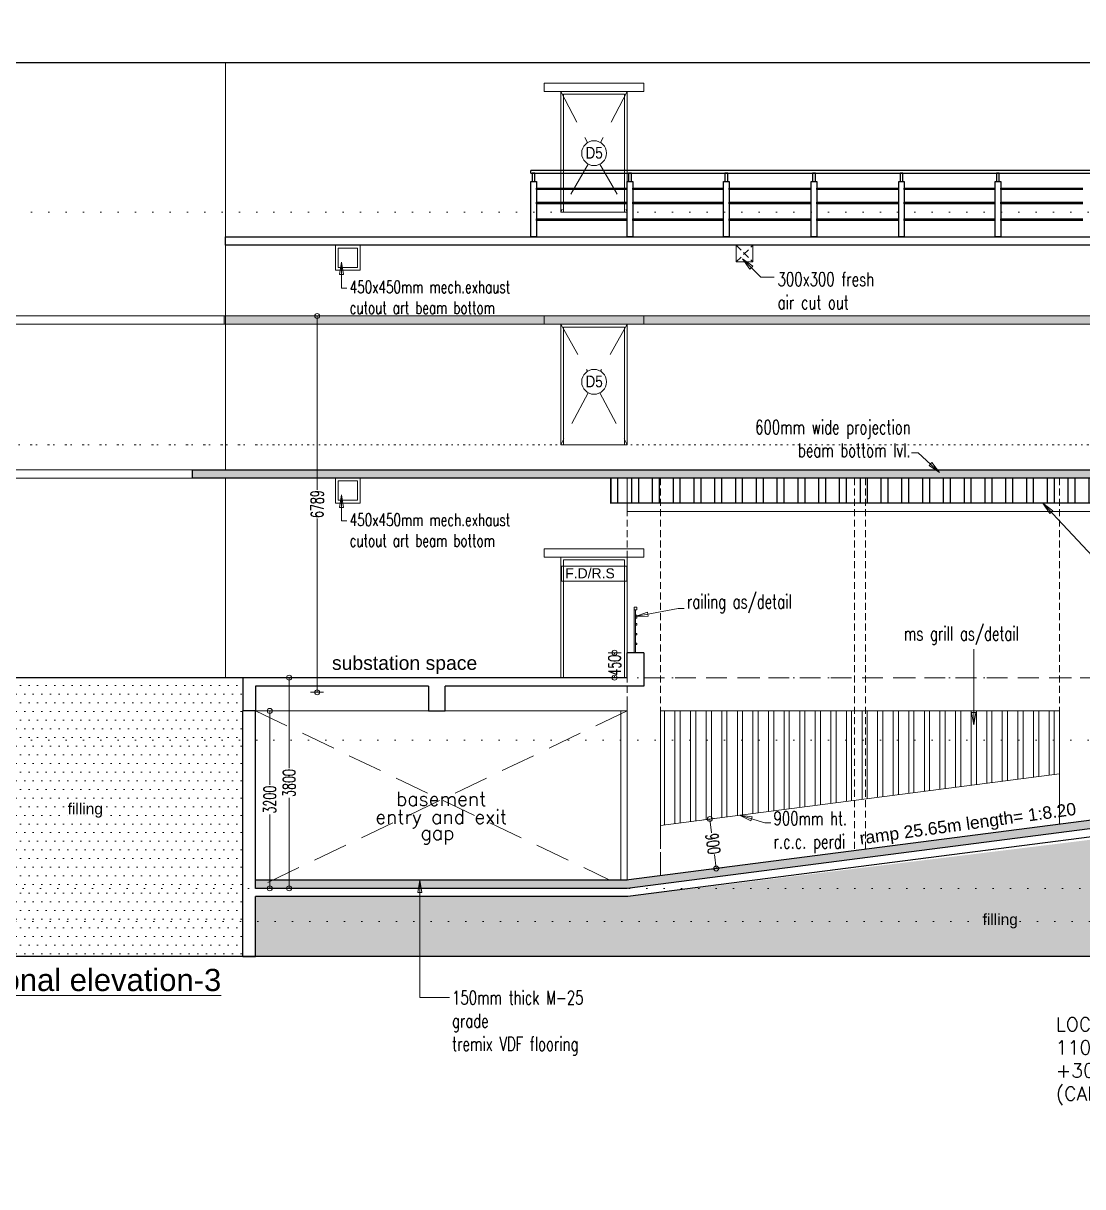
# Model space of a CAD drawing. Header units: inches. Extents: x 148614 to 294443, y 4730 to 138360.
# Drawn here: x 197249 to 216367, y 30347 to 51334 of the extents above; entities that cross this region are included whole.
import ezdxf
from ezdxf.enums import TextEntityAlignment as Align

# ---------------------------------------------------------------- set-up
doc = ezdxf.new("R2010")
doc.units = ezdxf.units.IN
doc.header["$MEASUREMENT"] = 0
for name, pattern in [('( Hidden )', [0.375, 0.25, -0.125]), ('DOT2', [0.125, 0, -0.125]), ('HIDDEN', [0.375, 0.25, -0.125]), ('HIDDEN2', [0.1875, 0.125, -0.0625])]:
    doc.linetypes.add(name, pattern=pattern)
doc.layers.get('DEFPOINTS').update_dxf_attribs({"color": 40, "lineweight": 15})
for name, color, linetype, lineweight in [('00_electrical', 7, 'Continuous', 13), ('BEAM IN MS', 32, 'Continuous', 15), ('description text', 34, 'Continuous', 15), ('dim inside', 5, 'Continuous', 15), ('door window text', 242, 'Continuous', 13), ('dotted beams slab', 1, 'HIDDEN', 15), ('dotted gen.& dotted windows', 252, 'HIDDEN2', 15), ('fabr ele', 235, 'Continuous', 15), ('hatch-1', 253, 'Continuous', 13), ('Lvl.', 34, 'Continuous', 13), ('PL_TEXT', 7, 'Continuous', 13), ('r.c.c', 1, 'Continuous', 30), ('refrence', 5, 'DOT2', 15), ('REMARKS', 170, 'Continuous', 13), ('room text', 7, 'Continuous', 13), ('STR', 32, 'Continuous', 25), ('wall cut', 7, 'Continuous', 30), ('wall ele', 7, 'Continuous', 15), ('windows', 34, 'Continuous', 15)]:
    doc.layers.add(name, color=color, linetype=linetype, lineweight=lineweight)
for name, color, linetype in [('DEVELOPER', 10, 'Continuous'), ('DIM 02 DMART', 8, 'Continuous'), ('SDA_RAILING', 8, 'FENCELINE1')]:
    doc.layers.add(name, color=color, linetype=linetype)
doc.styles.add('AR', font='arial.ttf')
doc.styles.add('ARIAL', font='arial.ttf')
doc.styles.add('dim center', font='arial.ttf', dxfattribs={"height": 250})
doc.styles.add('dim detail', font='simplex.shx', dxfattribs={"width": 0.65})
doc.styles.add('dim inside', font='simplex.shx', dxfattribs={"width": 0.7, "height": 100})
doc.styles.add('opning tag', font='ARIALN.TTF', dxfattribs={"height": 175})
doc.styles.add('Romans', font='simplex.shx')
doc.styles.add('room text', font='arial.ttf', dxfattribs={"height": 150})
doc.linetypes.add('FENCELINE1', pattern='A,0.25,-0.1,[133,ltypeshp.shx,S=0.1,R=0,X=-0.1,Y=0],-0.1,1', length=1.45)
doc.dimstyles.new('dim inside', dxfattribs={"dimtxt": 225, "dimasz": 180, "dimexe": 0, "dimexo": 0, "dimgap": 10, "dimtad": 0, "dimdec": 0, "dimzin": 0, "dimdsep": 46, "dimtxsty": 'dim detail', "dimblk": 'SMALL', "dimcen": 0.09, "dimse1": 1, "dimse2": 1, "dimclrd": 256, "dimclrt": 256, "dimadec": 0, "dimazin": 0, "dimtfac": 1, "dimtdec": 0, "dimtofl": 0, "dimtmove": 1, "dimatfit": 3, "dimldrblk": 'SMALL', "dimfxl": 1, "dimtolj": 1, "dimtzin": 0, "dimlwd": -1, "dimarcsym": 2})
pattern_1 = [(0, (-2359365.8, 3178764.65), (78.125, 156.25), [0, -156.25])]

# ---------------------------------------------------------------- blocks, each defined once
blk = doc.blocks.new('_Small')
at = {"color": 0, "linetype": 'ByBlock', "lineweight": -2}
blk.add_line((0, 0.65), (0, -0.65), dxfattribs=at)
blk.add_circle((0, 0), 0.25, dxfattribs=at)
blk = doc.blocks.new('opning tag')
at = {"layer": 'door window text', "linetype": 'Continuous'}
blk.add_circle((0, 0), 132, dxfattribs=at)
at = {"layer": 'door window text', "style": 'opning tag'}
blk.add_attdef('D1', text='', height=125, dxfattribs=at).set_placement((0, -58), align=Align.CENTER)
blk = doc.blocks.new('*D328')
at = {"layer": 'DEFPOINTS', "color": 0}
for p in [(200872, 46054), (202552, 46054), (233815, 39265)]:
    blk.add_point(p, dxfattribs=at)
at = {"layer": 'REMARKS'}
for p, q in [((202552, 46054), (202552, 42920)), ((202552, 39265), (202552, 42399))]:
    blk.add_line(p, q, dxfattribs=at)
at = {"layer": 'REMARKS', "xscale": 180, "yscale": 180, "zscale": 180}
for p, rotation in [((202552, 46054), 90), ((202552, 39265), 270)]:
    blk.add_blockref('_Small', p, dxfattribs=dict(at, rotation=rotation))
at = {"layer": 'REMARKS', "insert": (202552, 42660), "char_height": 225, "attachment_point": 5, "rotation": 90, "style": 'dim detail'}
blk.add_mtext('\\A1;6789', dxfattribs=at)
blk = doc.blocks.new('*D354')
at = {"layer": 'DEFPOINTS', "color": 0}
for p in [(202010, 39529), (202010, 35729), (202046, 35729)]:
    blk.add_point(p, dxfattribs=at)
at = {"layer": 'dim inside', "linetype": 'ByBlock'}
for p, q in [((202046, 39529), (202046, 37897)), ((202046, 35729), (202046, 37362))]:
    blk.add_line(p, q, dxfattribs=at)
at = {"layer": 'dim inside', "xscale": 180, "yscale": 180, "zscale": 180}
for p, rotation in [((202046, 39529), 90), ((202046, 35729), 270)]:
    blk.add_blockref('_Small', p, dxfattribs=dict(at, rotation=rotation))
at = {"layer": 'dim inside', "insert": (202046, 37629), "char_height": 225, "attachment_point": 5, "rotation": 90, "style": 'dim detail'}
blk.add_mtext('\\A1;3800', dxfattribs=at)
blk = doc.blocks.new('*D355')
at = {"layer": 'DEFPOINTS', "color": 0}
for p in [(201637, 38929), (201520, 35729), (201697, 35729)]:
    blk.add_point(p, dxfattribs=at)
at = {"layer": 'dim inside', "linetype": 'ByBlock'}
for p, q in [((201697, 38929), (201697, 37597)), ((201697, 35729), (201697, 37062))]:
    blk.add_line(p, q, dxfattribs=at)
at = {"layer": 'dim inside', "xscale": 180, "yscale": 180, "zscale": 180}
for p, rotation in [((201697, 38929), 90), ((201697, 35729), 270)]:
    blk.add_blockref('_Small', p, dxfattribs=dict(at, rotation=rotation))
at = {"layer": 'dim inside', "insert": (201697, 37329), "char_height": 225, "attachment_point": 5, "rotation": 90, "style": 'dim detail'}
blk.add_mtext('\\A1;3200', dxfattribs=at)
blk = doc.blocks.new('*D369')
at = {"layer": 'DEFPOINTS', "color": 0}
for p in [(207920, 39979), (208147, 39979), (208147, 39529)]:
    blk.add_point(p, dxfattribs=at)
at = {"layer": 'dim inside', "linetype": 'ByBlock'}
for p, q in [((207920, 39979), (207920, 39952)), ((207920, 39529), (207920, 39556))]:
    blk.add_line(p, q, dxfattribs=at)
at = {"layer": 'dim inside', "xscale": 180, "yscale": 180, "zscale": 180}
for p, rotation in [((207920, 39979), 90), ((207920, 39529), 270)]:
    blk.add_blockref('_Small', p, dxfattribs=dict(at, rotation=rotation))
at = {"layer": 'dim inside', "insert": (207920, 39754), "char_height": 225, "attachment_point": 5, "rotation": 90, "style": 'dim detail'}
blk.add_mtext('\\A1;450', dxfattribs=at)
blk = doc.blocks.new('*D367')
at = {"layer": 'DEFPOINTS', "color": 0}
for p in [(208747, 36865), (208862, 35973), (209753, 36087)]:
    blk.add_point(p, dxfattribs=at)
at = {"layer": 'dim inside', "linetype": 'ByBlock'}
for p, q in [((209638, 36980), (209670, 36730)), ((209753, 36087), (209721, 36337))]:
    blk.add_line(p, q, dxfattribs=at)
at = {"layer": 'dim inside', "xscale": 180, "yscale": 180, "zscale": 180}
for p, rotation in [((209638, 36980), 97.34135069113066), ((209753, 36087), 277.3413506911307)]:
    blk.add_blockref('_Small', p, dxfattribs=dict(at, rotation=rotation))
at = {"layer": 'dim inside', "insert": (209696, 36534), "char_height": 225, "attachment_point": 5, "rotation": 277.3414, "style": 'dim detail'}
blk.add_mtext('\\A1;900', dxfattribs=at)

msp = doc.modelspace()

# ---------------------------------------------------------------- hatches: boundary and pattern name
at = {"layer": 'DEVELOPER'}
h = msp.add_hatch(dxfattribs=at)
h.set_pattern_fill('ANSI32', color=256, scale=1000, angle=225, style=0)
h.set_pattern_definition([(270, (539480.3, 37930.3), (375, -9e-14), []), (270, (539355.3, 37805.3), (375, -9e-14), [])])
h.paths.add_polyline_path([(221668.4, 43129.3), (221368.4, 43129.3), (221368.4, 42679.3), (221668.4, 42679.3)])
h.paths.add_polyline_path([(208639.6, 43129.3), (221368.4, 43129.3), (221368.4, 42679.3), (208639.6, 42679.3)])
h.paths.add_polyline_path([(208639.6, 42679.3), (207847.2, 42679.3), (207847.2, 43129.3), (208639.6, 43129.3)])
at = {"layer": 'fabr ele'}
h = msp.add_hatch(dxfattribs=at)
h.set_pattern_fill('ANSI32', color=256, scale=750, angle=45)
h.set_pattern_definition([(90, (-2359365.8, 3178764.65), (-281.25, 0), []), (90, (-2359272.05, 3178858.4), (-281.25, 0), [])])
h.paths.add_polyline_path([(208747.2, 38929.2), (215947.2, 38929.2), (215947.2, 37792.8), (208747.2, 36865.2)])
h.paths.add_polyline_path([(221117.2, 38458.9), (221117.2, 38929.2), (216547.2, 38929.2), (216547.2, 37870.1)])
at = {"layer": 'hatch-1'}
h = msp.add_hatch(dxfattribs=at)
h.set_pattern_fill('DOTS', color=253, scale=2500)
h.set_pattern_definition(pattern_1)
h.paths.add_polyline_path([(194920.2, 39529.2), (201210.8, 39529.2), (201210.8, 34499.2), (194920.2, 34499.2)])
h = msp.add_hatch(dxfattribs=at)
h.set_pattern_fill('AR-CONC', color=253, scale=15)
h.set_pattern_definition([(50, (-2359365.8, 3178764.65), (107.5890274, -9.4128202), [11.25, -123.75]), (355, (-2359365.8, 3178764.65), (-20.8127, 112.82882), [9, -99]), (100.4514445, (-2359356.84, 3178763.87), (86.776327, 103.4159986), [9.5610288, -105.1713168]), (46.1842, (-2359365.8, 3178794.65), (160.0861996, -24.827892), [16.875, -185.625]), (96.6356355, (-2359352.46, 3178792.58), (140.199292, 146.11779), [14.341551, -157.757064]), (351.184164, (-2359365.8, 3178794.65), (140.199292, 146.11779), [13.5, -148.5]), (21, (-2359350.8, 3178787.15), (89.5360578, -60.3928336), [11.25, -123.75]), (326, (-2359350.8, 3178787.15), (36.4972998, 108.7725068), [9, -99]), (71.4514447, (-2359343.34, 3178782.12), (126.0333565, 48.379673), [9.5610285, -105.1713168]), (37.5, (-2359365.804, 3178764.654), (1.8239783, 49.93407807), [0, -97.8, 0, -100.5, 0, -99.375]), (7.5, (-2359365.804, 3178764.654), (39.4604306, 59.1617568), [0, -57.3, 0, -95.55, 0, -37.875]), (327.5, (-2359399.254, 3178764.654), (80.07336543, -3.38323076), [0, -37.5, 0, -117, 0, -155.25]), (317.5, (-2359414.254, 3178764.654), (87.4779254, 15.0157473), [0, -48.75, 0, -77.7, 0, -110.25])])
h.paths.add_polyline_path([(233178.1, 39105.3), (233197.2, 38956.6), (208147.4, 35729.2), (201440.8, 35729.2), (201440.8, 35879.2), (208147.2, 35880.5)])
h = msp.add_hatch(dxfattribs=at)
h.set_pattern_fill('DOTS', color=253, scale=2500)
h.set_pattern_definition(pattern_1)
h.paths.add_polyline_path([(201440.8, 34499.2), (201440.8, 35579.2), (208156.4, 35579.2), (221117.2, 37172.6), (221117.2, 34499.2)])
at = {"layer": 'REMARKS'}
h = msp.add_hatch(color=104, dxfattribs=at)
h.dxf.hatch_style = 1
h.paths.add_polyline_path([(200872.2, 46054.3), (233822.2, 46054.3), (233822.2, 45904.3), (200872.2, 45904.3)])
h = msp.add_hatch(color=104, dxfattribs=at)
h.dxf.hatch_style = 1
h.paths.add_polyline_path([(200297.2, 43279.3), (234397.2, 43279.3), (234397.2, 43129.3), (200297.2, 43129.3)])

# ---------------------------------------------------------------- linework, layer by layer
at = {"layer": '00_electrical'}
for points in [[(202881.4, 47329.3), (203331.4, 47329.3), (203331.4, 46879.3), (202881.4, 46879.3), (202881.4, 47329.3)], [(202881.4, 43129.3), (203331.4, 43129.3), (203331.4, 42679.3), (202881.4, 42679.3), (202881.4, 43129.3)]]:
    msp.add_lwpolyline(points, dxfattribs=at)
for points in [[(202931.4, 47279.3), (203281.4, 47279.3), (203281.4, 46929.3), (202931.4, 46929.3)], [(210414.4, 47329.3), (210114.4, 47329.3), (210114.4, 47029.3), (210414.4, 47029.3)], [(202931.4, 43079.3), (203281.4, 43079.3), (203281.4, 42729.3), (202931.4, 42729.3)]]:
    msp.add_lwpolyline(points, close=True, dxfattribs=at)
at = {"layer": '00_electrical', "linetype": 'HIDDEN2', "ltscale": 1000}
for points in [[(210114.4, 47329.3), (210414.4, 47029.3)], [(210114.4, 47029.3), (210414.4, 47329.3)]]:
    msp.add_lwpolyline(points, dxfattribs=at)
at = {"layer": 'BEAM IN MS', "linetype": '( Hidden )', "lineweight": 0, "ltscale": 500}
for p, q in [((208147.2, 43129.3), (208147.2, 35879.2)), ((208747.2, 43129.3), (208747.2, 35957.8)), ((212247.2, 43129.3), (212247.2, 36408.7)), ((212447.2, 43129.3), (212447.2, 36434.5)), ((215947.2, 43129.3), (215947.2, 36885.4))]:
    msp.add_line(p, q, dxfattribs=at)
at = {"layer": 'BEAM IN MS'}
msp.add_lwpolyline([(221368.4, 42529.3), (208147.2, 42529.3), (208147.2, 43129.3), (221368.4, 43129.3)], close=True, dxfattribs=at)
at = {"layer": 'DEVELOPER', "color": 2}
msp.add_lwpolyline([(193475.2, 50628.8), (217790, 50628.8), (217790, 49716.9), (218192.5, 51334.3), (218192.5, 50628.8), (239427.9, 50628.8)], dxfattribs=at)
at = {"layer": 'DEVELOPER', "const_width": 25}
msp.add_lwpolyline([(207847.2, 43129.3), (221668.4, 43129.3), (221668.4, 42679.3), (207847.2, 42679.3)], close=True, dxfattribs=at)
at = {"layer": 'DIM 02 DMART'}
msp.add_lwpolyline([(193020.9, 50628.8), (248102.5, 50628.8), (248102.5, 15904.2), (193020.9, 15904.2)], close=True, dxfattribs=at)
at = {"layer": 'dotted beams slab', "ltscale": 1500}
for p, q in [((208447.2, 39529.2), (233797.2, 39529.2)), ((208147.2, 35879.2), (208147.2, 39379.2)), ((208747.2, 38929.2), (215947.2, 38929.2)), ((208747.2, 35957.8), (208747.2, 38929.2)), ((215947.2, 36885.4), (215947.2, 38929.2))]:
    msp.add_line(p, q, dxfattribs=at)
at = {"layer": 'dotted gen.& dotted windows', "ltscale": 5000}
for p, q in [((208147.2, 38929.2), (201440.8, 35729.2)), ((201440.8, 38929.2), (207832.9, 35879.2))]:
    msp.add_line(p, q, dxfattribs=at)
for points in [[(206947.2, 50104.3), (207431.4, 49181.9)], [(208147.2, 50104.3), (207664.7, 49184.9)], [(207441.5, 48794.3), (206947.2, 47929.3)], [(207654.5, 48791.6), (208147.2, 47929.3)], [(206947.2, 45904.3), (207431.4, 45056.9)], [(208147.2, 45904.3), (207664.7, 45059.9)], [(207441.5, 44669.3), (206947.2, 43729.3)], [(207654.5, 44666.6), (208147.2, 43729.3)]]:
    msp.add_lwpolyline(points, dxfattribs=at)
at = {"layer": 'fabr ele'}
for p, q in [((208272.2, 39979.2), (208272.2, 40804.2)), ((208297.2, 39979.2), (208297.2, 40754.2))]:
    msp.add_line(p, q, dxfattribs=at)
for points in [[(208272.2, 40804.2), (208322.2, 40804.2), (208322.2, 40754.2), (208272.2, 40754.2)], [(208297.2, 40604.2), (208322.2, 40604.2), (208322.2, 40654.2), (208297.2, 40654.2)], [(208297.2, 40504.2), (208322.2, 40504.2), (208322.2, 40479.2), (208297.2, 40479.2)], [(208297.2, 40329.2), (208322.2, 40329.2), (208322.2, 40304.2), (208297.2, 40304.2)], [(208297.2, 40154.2), (208322.2, 40154.2), (208322.2, 40129.2), (208297.2, 40129.2)]]:
    msp.add_lwpolyline(points, close=True, dxfattribs=at)
at = {"layer": 'r.c.c', "lineweight": 30}
for p, q in [((208447.2, 39979.2), (208147.2, 39979.2)), ((208147.2, 39529.2), (208147.2, 39979.2)), ((208447.2, 39979.2), (208447.2, 39379.2)), ((208147.2, 39529.2), (201210.8, 39529.2)), ((201210.8, 39529.2), (201210.8, 38929.2)), ((201440.8, 39379.2), (201440.8, 38929.2)), ((204562.2, 39379.2), (201440.8, 39379.2)), ((208447.6, 39379.2), (204862.2, 39379.2)), ((201210.8, 34499.2), (201210.8, 38929.2)), ((201440.8, 38929.2), (201210.8, 38929.2)), ((201440.8, 35729.2), (201440.8, 38929.2)), ((208147.2, 35729.2), (201440.8, 35729.2)), ((201440.8, 34499.2), (201440.8, 35579.2))]:
    msp.add_line(p, q, dxfattribs=at)
for points in [[(204562.2, 39379.2), (204562.2, 38929.2), (204862.2, 38929.2), (204862.2, 39379.2)], [(233797.2, 39004.2), (233567.2, 39004.2), (208147.2, 35729.2)], [(221117.2, 37249), (208156.8, 35579.2), (201440.8, 35579.2)], [(201210.8, 34499.2), (201440.8, 34499.2)]]:
    msp.add_lwpolyline(points, dxfattribs=at)
at = {"layer": 'refrence', "color": 5, "ltscale": 2500}
for p, q in [((193020.9, 47929.3), (247299.6, 47929.3)), ((191859.3, 43729.3), (248102.5, 43729.3)), ((193020.9, 43729.3), (247299.6, 43729.3)), ((196759.3, 43729.3), (248102.5, 43729.3)), ((201659.3, 43729.3), (248102.5, 43729.3)), ((206559.3, 43729.3), (248102.5, 43729.3)), ((193020.9, 39529.3), (246012.8, 39529.3)), ((193020.9, 38404.2), (246012.8, 38404.2)), ((194746.6, 35729.2), (247299.6, 35729.2)), ((244934.9, 35129.3), (193020.9, 35129.3))]:
    msp.add_line(p, q, dxfattribs=at)
at = {"layer": 'SDA_RAILING', "linetype": 'Continuous'}
msp.add_line((206408, 48629.3), (206408, 48679.3), dxfattribs=at)
msp.add_line((206408, 48629.3), (206408, 48679.3), dxfattribs=at)
for points in [[(229347.2, 48679.3), (206408, 48679.3)], [(206408, 48629.3), (229347.2, 48629.3)], [(208147.2, 48333.6), (206508, 48333.6), (206508, 48358.6), (208147.2, 48358.6)], [(209886.5, 48333.6), (208247.2, 48333.6), (208247.2, 48358.6), (209886.5, 48358.6)], [(211466.9, 48333.6), (209986.5, 48333.6), (209986.5, 48358.6), (211466.9, 48358.6)], [(213047.2, 48333.6), (211566.9, 48333.6), (211566.9, 48358.6), (213047.2, 48358.6)], [(214786.5, 48333.6), (213147.2, 48333.6), (213147.2, 48358.6), (214786.5, 48358.6)], [(216366.9, 48333.6), (214886.5, 48333.6), (214886.5, 48358.6), (216366.9, 48358.6)], [(208147.2, 48079.3), (206508, 48079.3), (206508, 48104.3), (208147.2, 48104.3)], [(209886.5, 48079.3), (208247.2, 48079.3), (208247.2, 48104.3), (209886.5, 48104.3)], [(211466.9, 48079.3), (209986.5, 48079.3), (209986.5, 48104.3), (211466.9, 48104.3)], [(213047.2, 48079.3), (211566.9, 48079.3), (211566.9, 48104.3), (213047.2, 48104.3)], [(214786.5, 48079.3), (213147.2, 48079.3), (213147.2, 48104.3), (214786.5, 48104.3)], [(216366.9, 48079.3), (214886.5, 48079.3), (214886.5, 48104.3), (216366.9, 48104.3)], [(208147.2, 47779.3), (206508, 47779.3), (206508, 47804.3), (208147.2, 47804.3)], [(209886.5, 47779.3), (208247.2, 47779.3), (208247.2, 47804.3), (209886.5, 47804.3)], [(211466.9, 47779.3), (209986.5, 47779.3), (209986.5, 47804.3), (211466.9, 47804.3)], [(213047.2, 47779.3), (211566.9, 47779.3), (211566.9, 47804.3), (213047.2, 47804.3)], [(214786.5, 47779.3), (213147.2, 47779.3), (213147.2, 47804.3), (214786.5, 47804.3)], [(216366.9, 47779.3), (214886.5, 47779.3), (214886.5, 47804.3), (216366.9, 47804.3)]]:
    msp.add_lwpolyline(points, dxfattribs=at)
for points in [[(206433, 48479.3), (206483, 48479.3), (206483, 48629.3), (206433, 48629.3)], [(206433, 48479.3), (206483, 48479.3), (206483, 48629.3), (206433, 48629.3)], [(208172.2, 48479.3), (208222.2, 48479.3), (208222.2, 48629.3), (208172.2, 48629.3)], [(208172.2, 48479.3), (208222.2, 48479.3), (208222.2, 48629.3), (208172.2, 48629.3)], [(209911.5, 48479.3), (209961.5, 48479.3), (209961.5, 48629.3), (209911.5, 48629.3)], [(209911.5, 48479.3), (209961.5, 48479.3), (209961.5, 48629.3), (209911.5, 48629.3)], [(211491.9, 48479.3), (211541.9, 48479.3), (211541.9, 48629.3), (211491.9, 48629.3)], [(211491.9, 48479.3), (211541.9, 48479.3), (211541.9, 48629.3), (211491.9, 48629.3)], [(213072.2, 48479.3), (213122.2, 48479.3), (213122.2, 48629.3), (213072.2, 48629.3)], [(213072.2, 48479.3), (213122.2, 48479.3), (213122.2, 48629.3), (213072.2, 48629.3)], [(214811.5, 48479.3), (214861.5, 48479.3), (214861.5, 48629.3), (214811.5, 48629.3)], [(214811.5, 48479.3), (214861.5, 48479.3), (214861.5, 48629.3), (214811.5, 48629.3)], [(206508, 47479.3), (206408, 47479.3), (206408, 48479.3), (206508, 48479.3)], [(208247.2, 47479.3), (208147.2, 47479.3), (208147.2, 48479.3), (208247.2, 48479.3)], [(209986.5, 47479.3), (209886.5, 47479.3), (209886.5, 48479.3), (209986.5, 48479.3)], [(211566.9, 47479.3), (211466.9, 47479.3), (211466.9, 48479.3), (211566.9, 48479.3)], [(213147.2, 47479.3), (213047.2, 47479.3), (213047.2, 48479.3), (213147.2, 48479.3)], [(214886.5, 47479.3), (214786.5, 47479.3), (214786.5, 48479.3), (214886.5, 48479.3)]]:
    msp.add_lwpolyline(points, close=True, dxfattribs=at)
at = {"layer": 'STR', "linetype": 'Continuous', "lineweight": 5, "ltscale": 5, "elevation": 22.7}
msp.add_lwpolyline([(206959.8, 41542.8), (208139.1, 41542.8), (208139.1, 41271.3), (206959.8, 41271.3)], close=True, dxfattribs=at)
at = {"layer": 'wall cut'}
for p, q in [((200897.2, 47329.3), (200897.2, 47479.3)), ((200897.2, 47479.3), (233797.2, 47479.3)), ((233797.2, 47329.3), (200897.2, 47329.3)), ((208147.2, 35879.2), (201440.8, 35879.2)), ((221117.2, 34499.2), (194920.2, 34499.2))]:
    msp.add_line(p, q, dxfattribs=at)
for points in [[(200297.2, 43279.3), (234397.2, 43279.3), (234397.2, 43129.3), (234397.2, 43129.3)], [(200297.2, 43279.3), (200297.2, 43129.3)], [(234397.2, 43129.3), (200297.2, 43129.3)], [(200897.2, 43129.3), (200897.2, 43129.3)], [(201210.8, 39529.2), (194920.2, 39529.2)], [(233178.1, 39105.3), (208128.1, 35878)]]:
    msp.add_lwpolyline(points, dxfattribs=at)
at = {"layer": 'wall ele'}
for p, q in [((200897.2, 43279.3), (200897.2, 50628.8)), ((200897.2, 39529.2), (200897.2, 43129.3)), ((208447.2, 39979.2), (208447.2, 39379.2)), ((201210.8, 39529.2), (199997.2, 39529.2)), ((208147.2, 38929.2), (201440.8, 38929.2)), ((208147.2, 38929.2), (208147.2, 35879.2)), ((208747.2, 38929.2), (208747.2, 36865.2)), ((208747.2, 38929.2), (215947.2, 38929.2)), ((215947.2, 38929.2), (215947.2, 37036.6)), ((208747.2, 36109), (208747.2, 36105.2))]:
    msp.add_line(p, q, dxfattribs=at)
at = {"layer": 'wall ele', "color": 252}
msp.add_line((208034.7, 38929.2), (208034.7, 35879.2), dxfattribs=at)
at = {"layer": 'wall ele'}
for points in [[(206646.8, 50104.3), (208447.2, 50104.3), (208447.2, 50254.3), (206946.8, 50254.3), (206646.8, 50254.3), (206646.8, 50104.3)], [(206947.2, 47929.3), (206947.2, 50104.3), (208147.2, 50104.3), (208147.2, 47929.3)], [(206947.2, 47929.3), (208147.2, 47929.3)], [(206647.2, 45904.3), (208447.6, 45904.3), (208447.6, 46054.3), (206947.2, 46054.3), (206647.2, 46054.3), (206647.2, 45904.3)], [(206947.2, 43729.3), (206947.2, 45904.3), (208147.2, 45904.3), (208147.2, 43729.3)], [(206947.2, 43729.3), (208147.2, 43729.3)], [(206647.2, 41704.2), (208447.6, 41704.2), (208447.6, 41854.2), (206947.2, 41854.2), (206647.2, 41854.2), (206647.2, 41704.2)], [(206947.2, 39529.2), (206947.2, 41704.2), (208147.6, 41704.2), (208147.6, 39979.2)], [(215947.2, 37792.8), (208747.2, 36865.2)]]:
    msp.add_lwpolyline(points, dxfattribs=at)
for points in [[(200897.2, 47479.3), (200897.2, 47479.3), (200897.2, 47329.3), (200897.2, 47329.3)], [(200872.2, 46054.3), (233822.2, 46054.3), (233822.2, 45904.3), (200872.2, 45904.3)]]:
    msp.add_lwpolyline(points, close=True, dxfattribs=at)
at = {"layer": 'wall ele', "color": 252}
msp.add_lwpolyline([(200897.2, 46054.3), (197025.2, 46054.3), (197025.2, 45904.3), (200897.2, 45904.3)], close=True, dxfattribs=at)
msp.add_lwpolyline([(200297.2, 43279.3), (196425.2, 43279.3), (196425.2, 43129.3), (200297.2, 43129.3)], dxfattribs=at)
at = {"layer": 'windows'}
for points in [[(206997.2, 47929.3), (206997.2, 50054.3), (208097.2, 50054.3), (208097.2, 47929.3)], [(206997.2, 43729.3), (206997.2, 45854.3), (208097.2, 45854.3), (208097.2, 43729.3)], [(206997.2, 39529.2), (206997.2, 41654.2), (208097.6, 41654.2), (208097.6, 39529.2)]]:
    msp.add_lwpolyline(points, dxfattribs=at)

# ---------------------------------------------------------------- block references
at = {"layer": 'door window text', "xscale": 1.700000000186265, "yscale": 1.700000000186265, "zscale": 1.7}
for p in [(207550.6, 48991.1), (207550.6, 44866.1)]:
    msp.add_blockref('opning tag', p, dxfattribs=at).add_auto_attribs({'D1': 'D5'})

# ---------------------------------------------------------------- texts
at = {"layer": '00_electrical', "attachment_point": 1, "style": 'dim inside'}
for s, insert, char_height, width in [('\\pxql;300x300 fresh\\Pair cut out', (210862.1, 46841.3), 250, 6123.997), ('\\pxql;450x450mm mech.exhaust \\Pcutout art beam bottom', (203140.3, 46690.7), 225, 4407.295), ('\\pxql;450x450mm mech.exhaust \\Pcutout art beam bottom', (203140.3, 42490.8), 225, 4407.295)]:
    msp.add_mtext(s, dxfattribs=dict(at, insert=insert, char_height=char_height, width=width))
at = {"layer": 'description text', "style": 'dim inside'}
for s, p in [('basement', (203975.1, 37219.2)), ('entry and exit', (203601.6, 36894.6)), ('gap', (204417.9, 36604.5))]:
    msp.add_text(s, height=250, dxfattribs=at).set_placement(p)
at = {"layer": 'description text', "char_height": 250, "attachment_point": 1, "style": 'dim inside'}
for s, insert, width in [('\\pxqr;600mm wide projection \\Pbeam bottom lvl.', (207136.6, 44173.3), 6123.997), ('\\pxql;railing as/detail', (209224.9, 41027.6), 2969.259), ('\\pxql;ms grill as/detail', (213138.6, 40452.8), 2969.259), ('\\pxql;900mm ht. \\Pr.c.c. perdi', (210788.1, 37116.5), 2969.259), ('\\pxql;150mm thick M-25 grade \\Ptremix VDF flooring', (204987, 33882.9), 2969.259)]:
    msp.add_mtext(s, dxfattribs=dict(at, insert=insert, width=width))
at = {"layer": 'Lvl.', "char_height": 200, "width": 2814.375, "attachment_point": 1, "style": 'ARIAL'}
for insert in [(198050.7, 37264.1), (214559.6, 35268)]:
    msp.add_mtext('filling', dxfattribs=dict(at, insert=insert))
at = {"layer": 'PL_TEXT', "insert": (215879.6, 33401.4, 0), "char_height": 250, "width": 8917.228, "attachment_point": 1, "style": 'Romans'}
msp.add_mtext('\\pxql;LOCATION OF STORM WATER SUMP-3\\P1100(L)X1100(W)X1200MM(LIQ. DEPTH)\\P+300MM FREE BOARD\\P(CAPACITY:-1450 LTR.)', dxfattribs=at)
at = {"layer": 'room text', "lineweight": 0, "ltscale": 300, "style": 'AR'}
msp.add_text('%%U sectional elevation-3', height=400, dxfattribs=at).set_placement((195572.4, 33876.7))
at = {"layer": 'room text', "lineweight": 0, "ltscale": 300, "insert": (202819.9, 39920.6), "char_height": 250, "width": 5549.698, "attachment_point": 1, "style": 'AR'}
msp.add_mtext('substation space', dxfattribs=at)
at = {"layer": 'room text', "insert": (212365.8, 36452.1), "char_height": 225, "width": 19110.875, "attachment_point": 7, "rotation": 7.83801, "style": 'room text'}
msp.add_mtext('ramp 25.65m length= 1:8.20', dxfattribs=at)
at = {"layer": 'STR', "linetype": 'Continuous', "lineweight": 5, "ltscale": 5, "insert": (207029.1, 41502.2), "char_height": 180, "width": 2292.994, "attachment_point": 1, "style": 'dim center'}
msp.add_mtext('F.D/R.S', dxfattribs=at)

# ---------------------------------------------------------------- dimensions: what is measured, and where the dimension line sits
at = {"layer": 'dim inside'}
for base, p1, p2, picture, middle in [((207919.8, 39979.2), (208147.2, 39529.2), (208147.2, 39979.2), '*D369', (207919.8, 39754.2)), ((202045.8, 35729.2), (202010.4, 39529.2), (202010.4, 35729.2), '*D354', (202045.8, 37629.2)), ((201696.7, 35729.2), (201636.6, 38929.2), (201519.5, 35729.2), '*D355', (201696.7, 37329.2))]:
    dim = msp.add_linear_dim(base=base, p1=p1, p2=p2, angle=90, dimstyle='dim inside', override={"dimfxl": 50}, dxfattribs=at)
    dim.commit()
    dim.dimension.update_dxf_attribs({"geometry": picture, "text_midpoint": middle})
dim = msp.add_aligned_dim(p1=(208747.2, 36865.2), p2=(208862.2, 35972.6), distance=898.4, dimstyle='dim inside', override={"dimfxl": 50}, dxfattribs=at)
dim.commit()
dim.dimension.update_dxf_attribs({"geometry": '*D367', "text_midpoint": (209695.7, 36533.7)})
at = {"layer": 'REMARKS', "color": 2}
dim = msp.add_linear_dim(base=(202551.6, 46054.3), p1=(233814.6, 39265.3), p2=(200872.2, 46054.3), angle=90, dimstyle='dim inside', override={"dimfxl": 0, "dimfxlon": 1}, dxfattribs=at)
dim.commit()
dim.dimension.update_dxf_attribs({"geometry": '*D328', "text_midpoint": (202551.6, 42659.8)})

# ---------------------------------------------------------------- leaders
at = {"layer": '00_electrical'}
for points in [[(202993.3, 47025.4), (202993.3, 46556.3), (203086, 46556.3)], [(210229.2, 47083.5), (210557.4, 46752.2), (210798.4, 46752.2)], [(202993.3, 42825.5), (202993.3, 42356.3), (203086, 42356.3)]]:
    msp.add_leader(points, dimstyle='dim inside', override={"dimasz": 225, "dimldrblk": 'ClosedBlank', "dimfxl": 50}, dxfattribs=at)
at = {"layer": 'description text'}
for points in [[(213784.2, 43230.3), (213399.9, 43587.8), (213275, 43587.8)], [(215645.4, 42679.3), (216630.7, 41623.4), (217229.2, 41623.4)], [(208297.2, 40632.1), (209066.5, 40778.8), (209172.9, 40778.8)], [(214398.9, 38677.9), (214398.9, 40041.3)], [(210173.4, 37048.9), (210629.6, 36912.6), (210736, 36912.6)], [(204406.8, 35879.2), (204406.8, 33757.8), (204939.2, 33757.8)]]:
    msp.add_leader(points, dimstyle='dim inside', override={"dimasz": 225, "dimldrblk": 'ClosedBlank', "dimfxl": 50}, dxfattribs=at)

doc.saveas('drawing.dxf')
